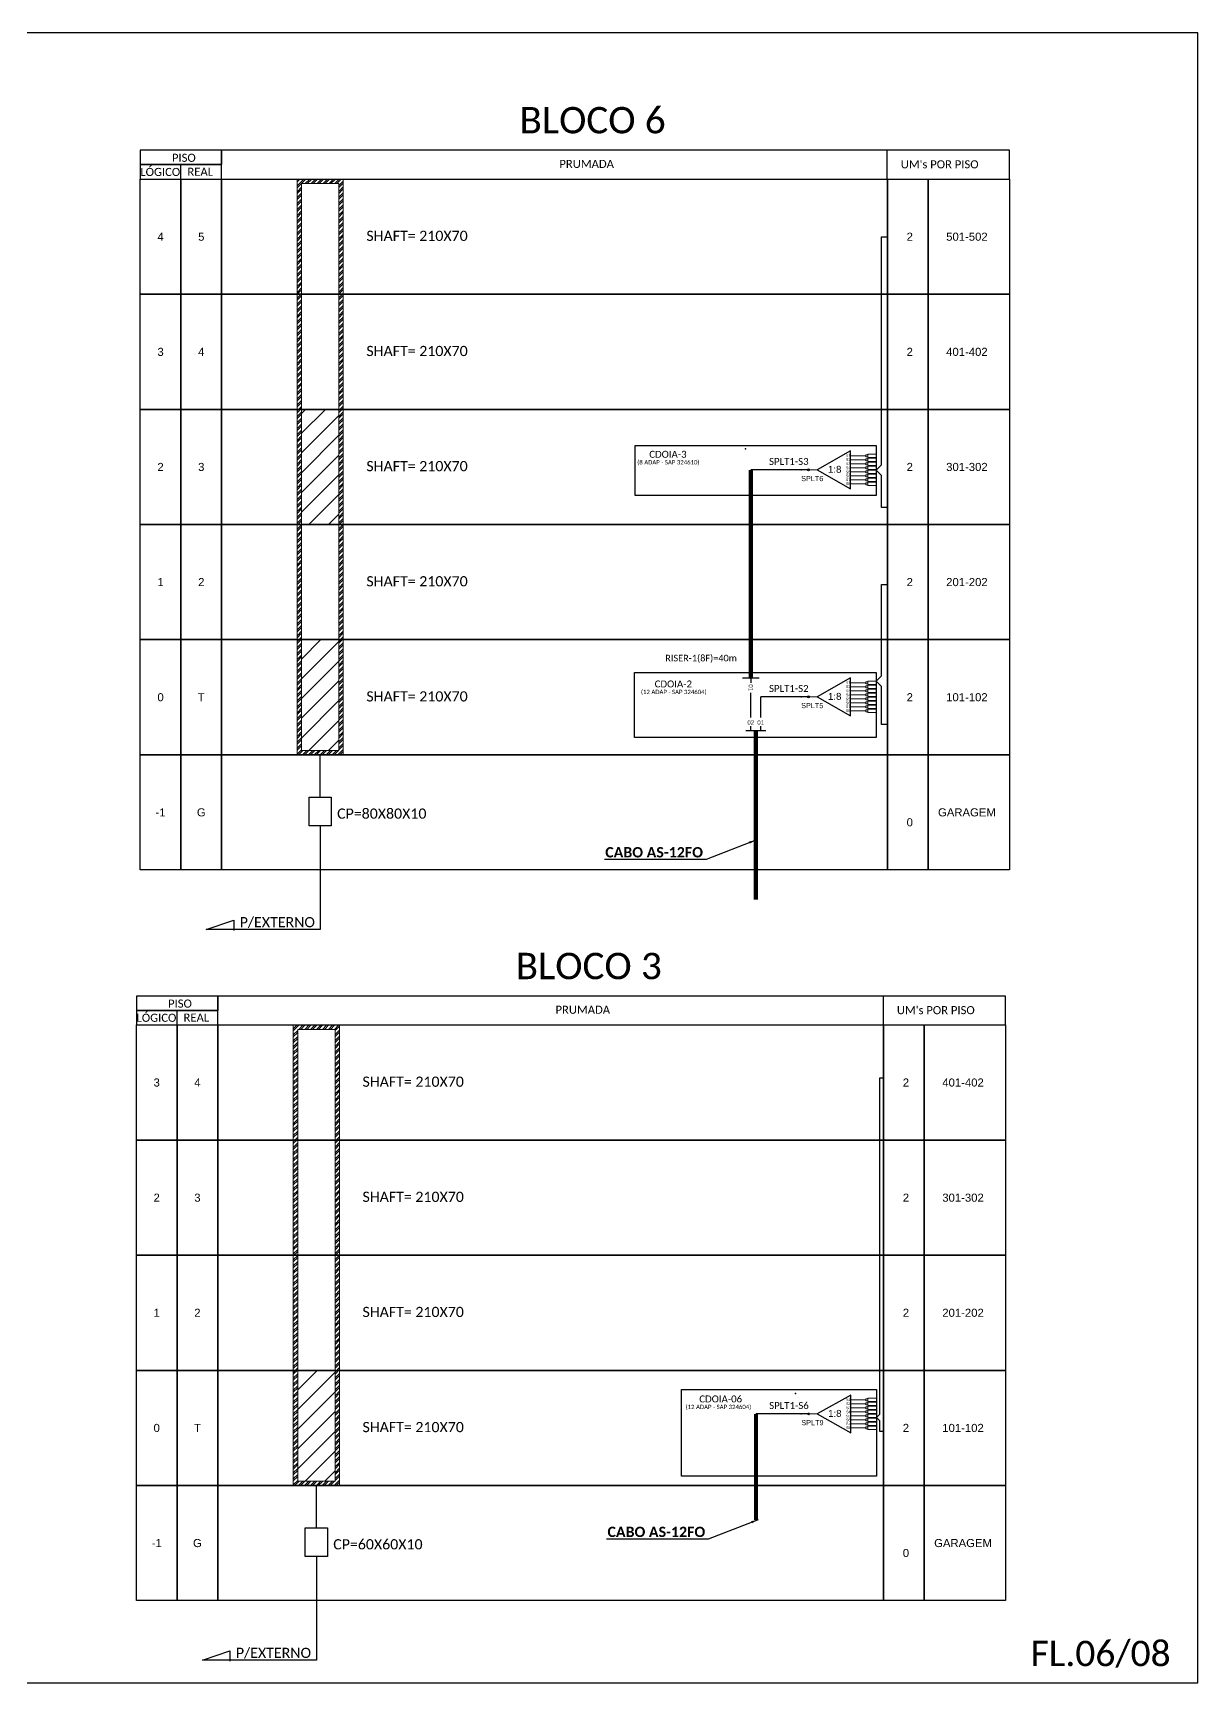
# Model space of a CAD drawing. Header units: inches. Extents: x 10034 to 13570, y 6075 to 9325.
# Drawn here: x 13151 to 13570, y 7384 to 7978 of the extents above; entities that cross this region are included whole.
import ezdxf
from ezdxf.enums import TextEntityAlignment as Align

# ---------------------------------------------------------------- set-up
doc = ezdxf.new("R2010")
doc.units = ezdxf.units.IN
doc.header["$MEASUREMENT"] = 0
doc.layers.add('Uifilar numeracao sangria', color=7, linetype='Continuous')
doc.styles.add('ARIAL', font='arial.ttf')
doc.styles.add('WMF-Calibri0', font='CALIBRI.TTF')
doc.styles.add('WMF-Calibri1', font='CALIBRIB.TTF')
doc.dimstyles.new('ISO-25', dxfattribs={"dimtxt": 2.5, "dimasz": 2.5, "dimexe": 1.25, "dimexo": 0.625, "dimtad": 1, "dimtxsty": 'Standard', "dimcen": 2.5, "dimadec": 0, "dimazin": 0, "dimtfac": 1, "dimtmove": 0, "dimatfit": 3, "dimfxl": 0, "dimarcsym": 0})

# ---------------------------------------------------------------- blocks, each defined once
blk = doc.blocks.new('SPLITTER_')
blk.add_point((0, 0))
at = {"style": 'ARIAL', "flags": 4}
blk.add_attdef('SPLT', (0, -3.26), '', height=1.5, dxfattribs=at)
blk = doc.blocks.new('SPLT_1-8_SC-APC')
at = {"color": 1}
blk.add_lwpolyline([(-7.37, -2.1), (-17.04, -7.55), (-7.37, -13), (-7.37, -2.1)], dxfattribs=at)
at = {"color": 3, "lineweight": 0}
for points in [[(-2.99, -3.51), (-7.37, -3.51)], [(-7.37, -4.66), (-2.99, -4.66)], [(-2.41, -3.02), (-2.41, -4)], [(-2.41, -3.02), (0, -3.02)], [(-2.41, -4), (0, -4)], [(-2.41, -4.17), (-2.41, -5.16)], [(-2.41, -4.17), (0, -4.17)], [(-7.37, -5.82), (-2.99, -5.82)], [(-7.37, -6.97), (-2.99, -6.97)], [(-7.37, -8.12), (-2.99, -8.12)], [(-7.37, -9.28), (-2.99, -9.28)], [(-2.41, -5.16), (0, -5.16)], [(-2.41, -5.32), (-2.41, -6.31)], [(-2.41, -5.32), (0, -5.32)], [(-2.41, -6.31), (0, -6.31)], [(-2.41, -6.48), (-2.41, -7.46)], [(-2.41, -6.48), (0, -6.48)], [(-2.41, -7.46), (0, -7.46)], [(-2.41, -7.63), (-2.41, -8.62)], [(-2.41, -7.63), (0, -7.63)], [(-2.41, -8.62), (0, -8.62)], [(-2.41, -8.78), (-2.41, -9.77)], [(-2.41, -8.78), (0, -8.78)], [(-7.37, -10.43), (-2.99, -10.43)], [(-7.37, -11.58), (-2.99, -11.58)], [(-2.41, -9.77), (0, -9.77)], [(-2.41, -9.94), (-2.41, -10.92)], [(-2.41, -9.94), (0, -9.94)], [(-2.41, -10.92), (0, -10.92)], [(-2.41, -11.09), (-2.41, -12.08)], [(-2.41, -11.09), (0, -11.09)], [(-2.41, -12.08), (0, -12.08)]]:
    blk.add_lwpolyline(points, dxfattribs=at)
for points in [[(-2.99, -3.22), (-2.41, -3.22), (-2.41, -3.8), (-2.99, -3.8)], [(-2.99, -4.38), (-2.41, -4.38), (-2.41, -4.95), (-2.99, -4.95)], [(-2.99, -5.53), (-2.41, -5.53), (-2.41, -6.1), (-2.99, -6.1)], [(-2.99, -6.68), (-2.41, -6.68), (-2.41, -7.26), (-2.99, -7.26)], [(-2.99, -7.84), (-2.41, -7.84), (-2.41, -8.41), (-2.99, -8.41)], [(-2.99, -8.99), (-2.41, -8.99), (-2.41, -9.56), (-2.99, -9.56)], [(-2.99, -10.14), (-2.41, -10.14), (-2.41, -10.72), (-2.99, -10.72)], [(-2.99, -11.3), (-2.41, -11.3), (-2.41, -11.87), (-2.99, -11.87)]]:
    blk.add_lwpolyline(points, close=True, dxfattribs=at)
at = {"color": 1, "lineweight": 0}
blk.add_lwpolyline([(-17.04, -7.55), (-19.26, -7.55)], dxfattribs=at)
at = {"color": 1, "style": 'ARIAL'}
for s, height, p in [('S1', 0.75, (-8.74, -3.78)), ('S2', 0.75, (-8.74, -4.97)), ('1:8', 2, (-13.91, -8.4)), ('S3', 0.75, (-8.74, -6.18)), ('S4', 0.75, (-8.74, -7.36)), ('S5', 0.75, (-8.74, -8.57)), ('S6', 0.75, (-8.74, -9.69)), ('S7', 0.75, (-8.74, -10.78)), ('S8', 0.75, (-8.74, -11.9))]:
    blk.add_text(s, height=height, dxfattribs=at).set_placement(p)
blk = doc.blocks.new('A$C415C251F')
at = {"color": 3}
blk.add_point((0, 0), dxfattribs=at)
blk = doc.blocks.new('LEG_CDOIA8_C-SPLT_DIR')
at = {"color": 3}
blk.add_blockref('A$C415C251F', (0, 0), dxfattribs=at)
at = {"color": 1, "style": 'WMF-Calibri0', "flags": 4}
blk.add_attdef('CDO', (-26.84, -2.61), '', height=2, dxfattribs=at)
blk.add_attdef('MODELO', text='', height=1.5, dxfattribs=at).set_placement((-22.23, -4.54), align=Align.CENTER)
at = {"style": 'ARIAL', "flags": 4}
blk.add_attdef('SPLITAGEM', text='', height=1.5, dxfattribs=at).set_placement((-18.36, -12.59), align=Align.CENTER)

msp = doc.modelspace()

# ---------------------------------------------------------------- hatches: boundary and pattern name
h = msp.add_hatch()
h.set_pattern_fill('ANSI32', color=3, scale=0.158226)
h.set_pattern_definition([(45, (1158.7919, 11383.7919), (-1.06568318, 1.06568318), []), (45, (1159.5023, 11383.7919), (-1.06568318, 1.06568318), [])])
h.paths.add_polyline_path([(13246.22, 7925.29), (13262.83, 7925.29), (13262.83, 7718.06), (13246.22, 7718.06)])
h.paths.add_polyline_path([(13247.8, 7923.71), (13261.25, 7923.71), (13261.25, 7719.64), (13247.8, 7719.64)], flags=16)
h = msp.add_hatch()
h.set_pattern_fill('ANSI31', color=1, scale=1.582261)
h.set_pattern_definition([(45, (-3400.739, -4587.5075), (-3.5522773, 3.5522773), [])])
h.paths.add_polyline_path([(13261.25, 7842.4), (13247.8, 7842.4), (13247.8, 7800.95), (13261.25, 7800.95)])
h = msp.add_hatch(color=3)
h.dxf.hatch_style = 1
edge = h.paths.add_edge_path()
edge.add_arc((13430.26, 7820.63), 0.32, 0, 360)
h = msp.add_hatch(color=3)
h.dxf.hatch_style = 1
edge = h.paths.add_edge_path()
edge.add_arc((13430.26, 7820.63), 0.32, 0, 360)
h = msp.add_hatch()
h.set_pattern_fill('ANSI31', color=1, scale=1.582261)
h.set_pattern_definition([(45, (-3400.739, -4668.82), (-3.5522773, 3.5522773), [])])
h.paths.add_polyline_path([(13261.25, 7759.5), (13247.8, 7759.5), (13247.8, 7719.64), (13261.25, 7719.64)])
h = msp.add_hatch(color=3)
h.dxf.hatch_style = 1
edge = h.paths.add_edge_path()
edge.add_arc((13430.26, 7738.91), 0.32, 0, 360)
h = msp.add_hatch(color=3)
h.dxf.hatch_style = 1
edge = h.paths.add_edge_path()
edge.add_arc((13430.26, 7738.91), 0.32, 0, 360)
h = msp.add_hatch()
h.set_pattern_fill('ANSI32', color=3, scale=0.158226)
h.set_pattern_definition([(45, (1157.4033, 11120.7415), (-1.06568318, 1.06568318), []), (45, (1158.1138, 11120.7415), (-1.06568318, 1.06568318), [])])
h.paths.add_polyline_path([(13244.83, 7620.8), (13261.45, 7620.8), (13261.45, 7455.01), (13244.83, 7455.01)])
h.paths.add_polyline_path([(13246.41, 7619.21), (13259.86, 7619.21), (13259.86, 7456.59), (13246.41, 7456.59)], flags=16)
h = msp.add_hatch()
h.set_pattern_fill('ANSI31', color=1, scale=1.582261)
h.set_pattern_definition([(45, (-3402.1274, -4931.87), (-3.5522773, 3.5522773), [])])
h.paths.add_polyline_path([(13259.86, 7496.45), (13246.41, 7496.45), (13246.41, 7456.59), (13259.86, 7456.59)])
h = msp.add_hatch(color=3)
h.dxf.hatch_style = 1
edge = h.paths.add_edge_path()
edge.add_arc((13430.32, 7480.77), 0.32, 0, 360)
h = msp.add_hatch(color=3)
h.dxf.hatch_style = 1
edge = h.paths.add_edge_path()
edge.add_arc((13430.32, 7480.77), 0.32, 0, 360)

# ---------------------------------------------------------------- linework, layer by layer
for points in [[(12731.87, 7383.9), (13570.43, 7383.9), (13570.43, 7977.9), (12731.87, 7977.9), (12731.87, 7383.9)], [(13204.39, 7925.29), (13204.39, 7930.5)], [(13219.03, 7925.29), (13502.58, 7925.29), (13502.58, 7935.7), (13219.03, 7935.7), (13219.03, 7935.7), (13219.03, 7930.5)], [(13458.61, 7925.29), (13458.61, 7935.7)], [(13254.53, 7702.81), (13254.53, 7718.07)], [(13217.65, 7620.8), (13501.19, 7620.8), (13501.19, 7631.21), (13217.65, 7631.21), (13217.65, 7631.21), (13217.65, 7626)], [(13457.22, 7620.8), (13457.22, 7631.21)], [(13203, 7620.8), (13203, 7626)], [(13253.14, 7439.76), (13253.14, 7455.02)]]:
    msp.add_lwpolyline(points)
for points in [[(13189.74, 7930.5), (13219.03, 7930.5), (13219.03, 7935.7), (13189.74, 7935.7)], [(13189.74, 7925.29), (13219.03, 7925.29), (13219.03, 7930.5), (13189.74, 7930.5)], [(13250.55, 7702.81), (13258.51, 7702.81), (13258.51, 7692.45), (13250.55, 7692.45)], [(13188.35, 7626), (13217.65, 7626), (13217.65, 7631.21), (13188.35, 7631.21)], [(13188.35, 7620.8), (13217.65, 7620.8), (13217.65, 7626), (13188.35, 7626)], [(13249.16, 7439.76), (13257.12, 7439.76), (13257.12, 7429.4), (13249.16, 7429.4)]]:
    msp.add_lwpolyline(points, close=True)
at = {"color": 0}
for points in [[(13189.74, 7925.29), (13204.39, 7925.29), (13204.39, 7883.85), (13189.74, 7883.85)], [(13204.39, 7925.29), (13219.03, 7925.29), (13219.03, 7883.85), (13204.39, 7883.85)], [(13219.03, 7925.29), (13458.63, 7925.29), (13458.63, 7883.85), (13219.03, 7883.85)], [(13458.63, 7925.29), (13473.28, 7925.29), (13473.28, 7883.85), (13458.63, 7883.85)], [(13473.28, 7925.29), (13502.58, 7925.29), (13502.58, 7883.85), (13473.28, 7883.85)], [(13189.74, 7883.85), (13204.39, 7883.85), (13204.39, 7842.4), (13189.74, 7842.4)], [(13204.39, 7883.85), (13219.03, 7883.85), (13219.03, 7842.4), (13204.39, 7842.4)], [(13219.03, 7883.85), (13458.63, 7883.85), (13458.63, 7842.4), (13219.03, 7842.4)], [(13458.63, 7883.85), (13473.28, 7883.85), (13473.28, 7842.4), (13458.63, 7842.4)], [(13473.28, 7883.85), (13502.58, 7883.85), (13502.58, 7842.4), (13473.28, 7842.4)], [(13189.74, 7842.4), (13204.39, 7842.4), (13204.39, 7800.95), (13189.74, 7800.95)], [(13204.39, 7842.4), (13219.03, 7842.4), (13219.03, 7800.95), (13204.39, 7800.95)], [(13219.03, 7842.4), (13458.63, 7842.4), (13458.63, 7800.95), (13219.03, 7800.95)], [(13458.63, 7842.4), (13473.28, 7842.4), (13473.28, 7800.95), (13458.63, 7800.95)], [(13473.28, 7842.4), (13502.58, 7842.4), (13502.58, 7800.95), (13473.28, 7800.95)], [(13189.74, 7800.95), (13204.39, 7800.95), (13204.39, 7759.5), (13189.74, 7759.5)], [(13204.39, 7800.95), (13219.03, 7800.95), (13219.03, 7759.5), (13204.39, 7759.5)], [(13219.03, 7800.95), (13458.63, 7800.95), (13458.63, 7759.5), (13219.03, 7759.5)], [(13458.63, 7800.95), (13473.28, 7800.95), (13473.28, 7759.5), (13458.63, 7759.5)], [(13473.28, 7800.95), (13502.58, 7800.95), (13502.58, 7759.5), (13473.28, 7759.5)], [(13189.74, 7759.5), (13204.39, 7759.5), (13204.39, 7718.06), (13189.74, 7718.06)], [(13204.39, 7759.5), (13219.03, 7759.5), (13219.03, 7718.06), (13204.39, 7718.06)], [(13219.03, 7759.5), (13458.63, 7759.5), (13458.63, 7718.06), (13219.03, 7718.06)], [(13458.63, 7759.5), (13473.28, 7759.5), (13473.28, 7718.06), (13458.63, 7718.06)], [(13473.28, 7759.5), (13502.58, 7759.5), (13502.58, 7718.06), (13473.28, 7718.06)], [(13189.74, 7718.06), (13204.39, 7718.06), (13204.39, 7676.61), (13189.74, 7676.61)], [(13204.39, 7718.06), (13219.03, 7718.06), (13219.03, 7676.61), (13204.39, 7676.61)], [(13219.03, 7718.06), (13458.63, 7718.06), (13458.63, 7676.61), (13219.03, 7676.61)], [(13458.63, 7718.06), (13473.28, 7718.06), (13473.28, 7676.61), (13458.63, 7676.61)], [(13473.28, 7718.06), (13502.58, 7718.06), (13502.58, 7676.61), (13473.28, 7676.61)], [(13188.35, 7620.8), (13203, 7620.8), (13203, 7579.35), (13188.35, 7579.35)], [(13203, 7620.8), (13217.65, 7620.8), (13217.65, 7579.35), (13203, 7579.35)], [(13217.65, 7620.8), (13457.25, 7620.8), (13457.25, 7579.35), (13217.65, 7579.35)], [(13457.25, 7620.8), (13471.89, 7620.8), (13471.89, 7579.35), (13457.25, 7579.35)], [(13471.89, 7620.8), (13501.19, 7620.8), (13501.19, 7579.35), (13471.89, 7579.35)], [(13188.35, 7579.35), (13203, 7579.35), (13203, 7537.9), (13188.35, 7537.9)], [(13203, 7579.35), (13217.65, 7579.35), (13217.65, 7537.9), (13203, 7537.9)], [(13217.65, 7579.35), (13457.25, 7579.35), (13457.25, 7537.9), (13217.65, 7537.9)], [(13457.25, 7579.35), (13471.89, 7579.35), (13471.89, 7537.9), (13457.25, 7537.9)], [(13471.89, 7579.35), (13501.19, 7579.35), (13501.19, 7537.9), (13471.89, 7537.9)], [(13188.35, 7537.9), (13203, 7537.9), (13203, 7496.45), (13188.35, 7496.45)], [(13203, 7537.9), (13217.65, 7537.9), (13217.65, 7496.45), (13203, 7496.45)], [(13217.65, 7537.9), (13457.25, 7537.9), (13457.25, 7496.45), (13217.65, 7496.45)], [(13457.25, 7537.9), (13471.89, 7537.9), (13471.89, 7496.45), (13457.25, 7496.45)], [(13471.89, 7537.9), (13501.19, 7537.9), (13501.19, 7496.45), (13471.89, 7496.45)], [(13188.35, 7496.45), (13203, 7496.45), (13203, 7455.01), (13188.35, 7455.01)], [(13203, 7496.45), (13217.65, 7496.45), (13217.65, 7455.01), (13203, 7455.01)], [(13217.65, 7496.45), (13457.25, 7496.45), (13457.25, 7455.01), (13217.65, 7455.01)], [(13457.25, 7496.45), (13471.89, 7496.45), (13471.89, 7455.01), (13457.25, 7455.01)], [(13471.89, 7496.45), (13501.19, 7496.45), (13501.19, 7455.01), (13471.89, 7455.01)], [(13188.35, 7455.01), (13203, 7455.01), (13203, 7413.56), (13188.35, 7413.56)], [(13203, 7455.01), (13217.65, 7455.01), (13217.65, 7413.56), (13203, 7413.56)], [(13217.65, 7455.01), (13457.25, 7455.01), (13457.25, 7413.56), (13217.65, 7413.56)], [(13457.25, 7455.01), (13471.89, 7455.01), (13471.89, 7413.56), (13457.25, 7413.56)], [(13471.89, 7455.01), (13501.19, 7455.01), (13501.19, 7413.56), (13471.89, 7413.56)]]:
    msp.add_lwpolyline(points, close=True, dxfattribs=at)
at = {"color": 2, "lineweight": 0}
for points in [[(13246.22, 7925.29), (13262.83, 7925.29), (13262.83, 7718.06), (13246.22, 7718.06)], [(13247.8, 7923.71), (13261.25, 7923.71), (13261.25, 7719.64), (13247.8, 7719.64)], [(13244.83, 7620.8), (13261.45, 7620.8), (13261.45, 7455.01), (13244.83, 7455.01)], [(13246.41, 7619.21), (13259.86, 7619.21), (13259.86, 7456.59), (13246.41, 7456.59)]]:
    msp.add_lwpolyline(points, close=True, dxfattribs=at)
at = {"color": 3}
for points in [[(13456.57, 7824.63), (13456.57, 7904.57), (13458.63, 7904.57)], [(13456.57, 7818.65), (13454.62, 7820.53), (13456.57, 7822.41), (13456.57, 7822.41), (13456.57, 7824.63)], [(13429.94, 7820.63), (13409.48, 7820.63)], [(13458.63, 7807.13), (13456.58, 7807.13), (13456.57, 7818.65)], [(13456.58, 7728.98), (13456.57, 7742.68), (13454.62, 7744.56), (13456.57, 7746.44), (13456.57, 7746.44), (13456.57, 7777.35)], [(13456.57, 7777.35), (13456.57, 7779.41), (13458.63, 7779.41)], [(13429.94, 7738.91), (13413.07, 7738.91)], [(13413.07, 7731.5), (13413.07, 7738.91)], [(13413.07, 7726.65), (13413.07, 7728.35)], [(13458.63, 7728.98), (13456.58, 7728.98)], [(13455.92, 7565.77), (13455.92, 7601.76), (13457.25, 7601.76)], [(13455.93, 7480.65), (13455.92, 7565.77)], [(13430, 7480.77), (13411.34, 7480.77)], [(13455.93, 7474.46), (13455.93, 7478.23), (13454.67, 7479.44), (13455.93, 7480.65), (13455.93, 7480.65), (13455.93, 7482.89)], [(13457.25, 7474.46), (13455.93, 7474.46), (13455.93, 7478.23)]]:
    msp.add_lwpolyline(points, dxfattribs=at)
at = {"color": 1}
for points in [[(13367.88, 7829.4), (13454.62, 7829.4), (13454.62, 7811.45), (13367.88, 7811.45)], [(13367.61, 7747.67), (13454.62, 7747.67), (13454.62, 7724.3), (13367.61, 7724.3)], [(13384.55, 7489.54), (13454.67, 7489.54), (13454.67, 7458.41), (13384.55, 7458.41)]]:
    msp.add_lwpolyline(points, close=True, dxfattribs=at)
at = {"color": 5, "const_width": 1.5}
msp.add_lwpolyline([(13409.48, 7745.71), (13409.48, 7820.63)], dxfattribs=at)
at = {"color": 5}
for points in [[(13429.94, 7820.63), (13430.26, 7820.63)], [(13406.53, 7745.71), (13412.44, 7745.71)], [(13409.48, 7745.71), (13409.48, 7743.99)], [(13429.94, 7738.91), (13430.26, 7738.91)], [(13430, 7480.77), (13430.32, 7480.77)]]:
    msp.add_lwpolyline(points, dxfattribs=at)
at = {"color": 2}
for points in [[(13409.47, 7731.5), (13409.47, 7740.35)], [(13409.51, 7726.65), (13409.51, 7728.35)]]:
    msp.add_lwpolyline(points, dxfattribs=at)
at = {"color": 1}
for points in [[(13411.29, 7726.65), (13407.73, 7726.65)], [(13414.85, 7726.65), (13411.29, 7726.65)]]:
    msp.add_lwpolyline(points, dxfattribs=at)
at = {"color": 1, "const_width": 1.5}
for points in [[(13411.29, 7726.65), (13411.29, 7665.92)], [(13411.34, 7480.77), (13411.34, 7442.6)]]:
    msp.add_lwpolyline(points, dxfattribs=at)
at = {"color": 3}
for centre in [(13430.26, 7820.63), (13430.26, 7820.63), (13430.26, 7738.91), (13430.26, 7738.91), (13430.32, 7480.77), (13430.32, 7480.77)]:
    msp.add_circle(centre, 0.32, dxfattribs=at)
at = {"layer": 'Uifilar numeracao sangria', "color": 0, "ltscale": 2}
for points in [[(13254.53, 7692.45), (13254.53, 7655.15), (13213.5, 7655.15), (13223.41, 7658.55), (13223.39, 7654.8)], [(13253.14, 7429.4), (13253.14, 7392.1), (13212.11, 7392.1), (13222.02, 7395.5), (13222, 7391.75)]]:
    msp.add_lwpolyline(points, dxfattribs=at)

# ---------------------------------------------------------------- block references
at = {"color": 1}
ref = msp.add_blockref('LEG_CDOIA8_C-SPLT_DIR', (13407.56, 7828.24), dxfattribs=dict(at, xscale=1.247999999998865, yscale=1.247999999998865, zscale=1.247999999998865))
ref.add_attrib('CDO', 'CDOIA-3', (13372.94, 7824.98), dxfattribs={"color": 1, "height": 2.496, "style": 'WMF-Calibri0'})
ref.add_attrib('MODELO', '(8 ADAP - SAP 324610)', dxfattribs={"color": 1, "height": 1.56, "style": 'WMF-Calibri0'}).set_placement((13379.82, 7822.58), align=Align.CENTER)
at = {"color": 3, "xscale": 1.247999999998865, "yscale": 1.247999999998865, "zscale": 1.247999999998865}
for p in [(13454.62, 7830.05), (13454.62, 7748.32), (13454.67, 7490.19)]:
    msp.add_blockref('SPLT_1-8_SC-APC', p, dxfattribs=at)
ref = msp.add_blockref('SPLITTER_', (13427.61, 7820.63), dxfattribs=dict(xscale=1.247999999998865, yscale=1.247999999998865, zscale=1.247999999998865))
ref.add_attrib('SPLT', 'SPLT6', (13427.61, 7816.56), dxfattribs={"height": 1.872, "style": 'ARIAL'})
at = {"color": 1}
ref = msp.add_blockref('LEG_CDOIA8_C-SPLT_DIR', (13409.52, 7745.56), dxfattribs=dict(at, xscale=1.247999999998865, yscale=1.247999999998865, zscale=1.247999999998865))
ref.add_attrib('CDO', 'CDOIA-2', (13374.89, 7742.3), dxfattribs={"color": 1, "height": 2.496, "style": 'WMF-Calibri0'})
ref.add_attrib('MODELO', '(12 ADAP - SAP 324604)', dxfattribs={"color": 1, "height": 1.56, "style": 'WMF-Calibri0'}).set_placement((13381.77, 7739.9), align=Align.CENTER)
ref = msp.add_blockref('SPLITTER_', (13427.61, 7738.91), dxfattribs=dict(xscale=1.247999999998865, yscale=1.247999999998865, zscale=1.247999999998865))
ref.add_attrib('SPLT', 'SPLT5', (13427.61, 7734.84), dxfattribs={"height": 1.872, "style": 'ARIAL'})
ref = msp.add_blockref('LEG_CDOIA8_C-SPLT_DIR', (13425.57, 7488.16), dxfattribs=dict(at, xscale=1.247999999998865, yscale=1.247999999998865, zscale=1.247999999998865))
ref.add_attrib('CDO', 'CDOIA-06', (13390.95, 7484.91), dxfattribs={"color": 1, "height": 2.496, "style": 'WMF-Calibri0'})
ref.add_attrib('MODELO', '(12 ADAP - SAP 324604)', dxfattribs={"color": 1, "height": 1.56, "style": 'WMF-Calibri0'}).set_placement((13397.83, 7482.5), align=Align.CENTER)
ref = msp.add_blockref('SPLITTER_', (13427.67, 7480.77), dxfattribs=dict(xscale=1.247999999998865, yscale=1.247999999998865, zscale=1.247999999998865))
ref.add_attrib('SPLT', 'SPLT9', (13427.67, 7476.7), dxfattribs={"height": 1.872, "style": 'ARIAL'})

# ---------------------------------------------------------------- texts
at = {"style": 'WMF-Calibri0'}
for s, height, p in [('BLOCO 6', 9.494, (13326.24, 7941.77)), ('  LÓGICO', 2.911, (13187.73, 7926.42)), ('     PISO', 2.911, (13196.02, 7931.52)), ('PRUMADA', 2.911, (13340.59, 7929.32)), ("UM's POR PISO", 2.9114, (13463.46, 7929.17)), ('    REAL', 2.911, (13202.62, 7926.49)), ('SHAFT= 210X70', 3.6661, (13271.12, 7903.04)), ('SHAFT= 210X70', 3.6661, (13271.12, 7861.59)), ('SHAFT= 210X70', 3.6661, (13271.12, 7820.14)), ('SHAFT= 210X70', 3.6661, (13271.12, 7778.69)), ('SHAFT= 210X70', 3.6661, (13271.12, 7737.25)), ('BLOCO 3', 9.494, (13324.85, 7637.27)), ('     PISO', 2.911, (13194.63, 7627.03)), ('PRUMADA', 2.911, (13339.2, 7624.82)), ("UM's POR PISO", 2.9114, (13462.07, 7624.67)), ('  LÓGICO', 2.911, (13186.35, 7621.93)), ('    REAL', 2.911, (13201.23, 7621.99)), ('SHAFT= 210X70', 3.6661, (13269.73, 7598.54)), ('SHAFT= 210X70', 3.6661, (13269.73, 7557.09)), ('SHAFT= 210X70', 3.6661, (13269.73, 7515.64)), ('SHAFT= 210X70', 3.6661, (13269.73, 7474.2))]:
    msp.add_text(s, height=height, dxfattribs=at).set_placement(p)
at = {"color": 0, "style": 'ARIAL'}
for s, height, p in [('4', 2.91, (13197.06, 7904.57)), ('5', 2.91, (13211.71, 7904.57)), ('2', 2.91, (13466.7, 7904.57)), ('501-502', 2.911, (13487.26, 7904.57)), ('3', 2.91, (13197.06, 7863.12)), ('4', 2.91, (13211.71, 7863.12)), ('2', 2.91, (13466.7, 7863.12)), ('401-402', 2.911, (13487.26, 7863.12)), ('2', 2.91, (13197.06, 7821.68)), ('3', 2.91, (13211.71, 7821.68)), ('2', 2.91, (13466.7, 7821.68)), ('301-302', 2.911, (13487.26, 7821.68)), ('1', 2.91, (13197.06, 7780.23)), ('2', 2.91, (13211.71, 7780.23)), ('2', 2.91, (13466.7, 7780.23)), ('201-202', 2.911, (13487.26, 7780.23)), ('0', 2.91, (13197.06, 7738.78)), ('T', 2.91, (13211.71, 7738.78)), ('2', 2.91, (13466.7, 7738.78)), ('101-102', 2.911, (13487.26, 7738.78)), ('-1', 2.911, (13197.06, 7697.33)), ('G', 2.91, (13211.71, 7697.33)), ('GARAGEM', 2.911, (13487.26, 7697.33)), ('0', 2.91, (13466.7, 7693.75)), ('3', 2.91, (13195.67, 7600.07)), ('4', 2.91, (13210.32, 7600.07)), ('2', 2.91, (13465.32, 7600.07)), ('401-402', 2.911, (13485.87, 7600.07)), ('2', 2.91, (13195.67, 7558.62)), ('3', 2.91, (13210.32, 7558.62)), ('2', 2.91, (13465.32, 7558.62)), ('301-302', 2.911, (13485.87, 7558.62)), ('1', 2.91, (13195.67, 7517.18)), ('2', 2.91, (13210.32, 7517.18)), ('2', 2.91, (13465.32, 7517.18)), ('201-202', 2.911, (13485.87, 7517.18)), ('0', 2.91, (13195.67, 7475.73)), ('T', 2.91, (13210.32, 7475.73)), ('2', 2.91, (13465.32, 7475.73)), ('101-102', 2.911, (13485.87, 7475.73)), ('-1', 2.911, (13195.67, 7434.28)), ('G', 2.91, (13210.32, 7434.28)), ('0', 2.91, (13465.32, 7430.7)), ('GARAGEM', 2.911, (13485.87, 7434.28))]:
    msp.add_text(s, height=height, dxfattribs=at).set_placement(p, align=Align.MIDDLE_CENTER)
at = {"color": 3, "style": 'WMF-Calibri0'}
for s, p in [('SPLT1-S3', (13416.04, 7822.41)), ('SPLT1-S2', (13416.04, 7740.68)), ('SPLT1-S6', (13416.1, 7482.55))]:
    msp.add_text(s, height=2.496, dxfattribs=at).set_placement(p)
at = {"color": 5, "style": 'WMF-Calibri0'}
msp.add_text('RISER-1(8F)=40m', height=2.3699, dxfattribs=at).set_placement((13378.7, 7751.68))
at = {"style": 'ARIAL'}
msp.add_text('01', height=1.56, rotation=270, dxfattribs=at).set_placement((13409.48, 7742.2), align=Align.MIDDLE_CENTER)
for s, p in [('02', (13409.47, 7729.68)), ('01', (13413.04, 7729.68))]:
    msp.add_text(s, height=1.56, dxfattribs=at).set_placement(p, align=Align.MIDDLE_CENTER)
at = {"color": 0, "style": 'WMF-Calibri0'}
for s, height, p in [('CP=80X80X10', 3.6661, (13260.6, 7695.05)), ('P/EXTERNO', 3.666, (13225.54, 7655.97)), ('CP=60X60X10', 3.6661, (13259.21, 7432)), ('P/EXTERNO', 3.666, (13224.16, 7392.92))]:
    msp.add_text(s, height=height, dxfattribs=at).set_placement(p)
at = {"color": 1, "ltscale": 8, "style": 'WMF-Calibri1'}
for p in [(13357.1, 7681.1), (13357.91, 7436.44)]:
    msp.add_text('CABO AS-12FO', height=3.7192, dxfattribs=at).set_placement(p)
at = {"color": 7, "linetype": 'Continuous', "style": 'WMF-Calibri0'}
msp.add_text('FL.06/08', height=9.118, dxfattribs=at).set_placement((13510.19, 7389.97))

# ---------------------------------------------------------------- leaders
at = {"color": 1, "ltscale": 8}
for points in [[(13411.29, 7687.35), (13393.38, 7680.32), (13356.8, 7680.32)], [(13412.1, 7442.69), (13394.19, 7435.66), (13357.61, 7435.66)]]:
    msp.add_leader(points, dimstyle='ISO-25', override={"dimtad": 0}, dxfattribs=at)

doc.saveas('drawing.dxf')
